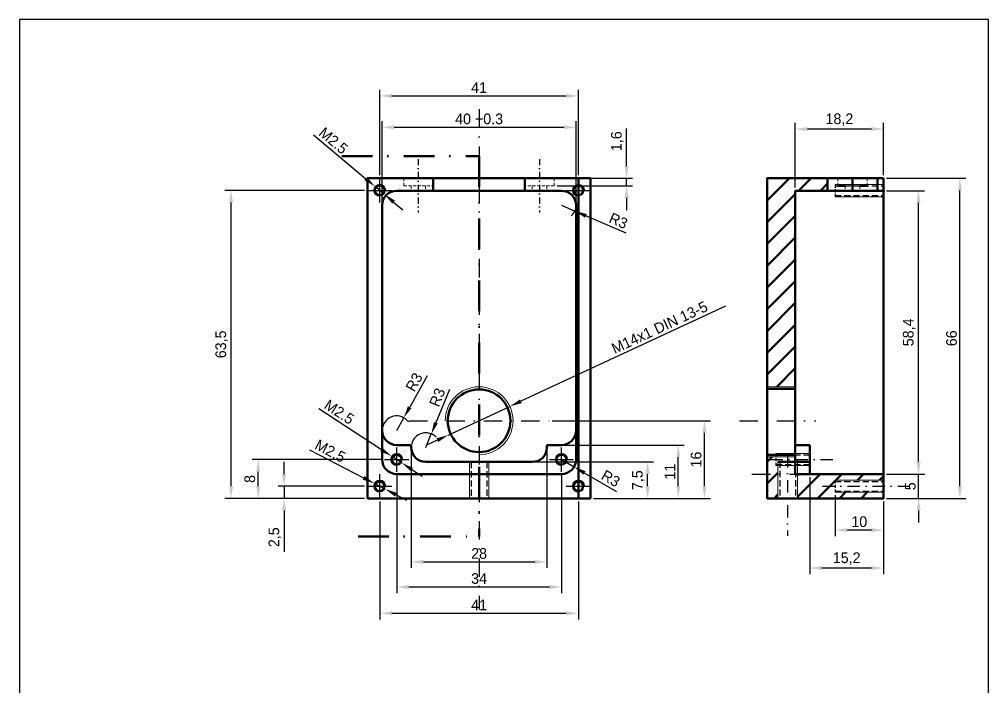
# Model space of a CAD drawing. Header units: millimetres. Extents: x 0 to 200, y 0 to 275.
# Drawn here: x 0 to 200, y 137.4 to 275 of the extents above; entities that cross this region are included whole.
import ezdxf

# ---------------------------------------------------------------- set-up
doc = ezdxf.new("R2010")
doc.units = ezdxf.units.MM
doc.linetypes.add('STRICHPUNKT', pattern=[25.4, 12.7, -6.35, 0, -6.35])
doc.linetypes.add('VERDECKT', pattern=[9.525, 6.35, -3.175])
for name, color, linetype, lineweight in [('0.18', 7, 'Continuous', 18), ('0.25', 7, 'Continuous', 25), ('0.5 Vollinie', 7, 'Continuous', 50), ('Bemaßung', 2, 'Continuous', 25), ('Mittellinie', 6, 'STRICHPUNKT', 25), ('Strichpunktiert breit', 231, 'STRICHPUNKT', 50), ('Verdeckte Kanten', 7, 'VERDECKT', 25)]:
    doc.layers.add(name, color=color, linetype=linetype, lineweight=lineweight)
doc.dimstyles.new('ISO-25', dxfattribs={"dimtxt": 2.5, "dimasz": 2.5, "dimexe": 1.25, "dimexo": 0.625, "dimtad": 1, "dimtxsty": 'Standard', "dimcen": 2.5, "dimadec": 0, "dimazin": 0, "dimtfac": 1, "dimtmove": 0, "dimatfit": 3, "dimfxl": 1, "dimarcsym": 0})
pattern_1 = [(45, (18.455, 25.4943), (-2.245064, 2.245064), [])]

# ---------------------------------------------------------------- blocks, each defined once
blk = doc.blocks.new('*D82')
at = {"layer": 'Bemaßung', "color": 0, "lineweight": -2, "transparency": 16777216}
for p, q in [((60.68, 251.2), (71.48, 242.16)), ((75.31, 238.95), (73.4, 240.55)), ((77.23, 237.34), (79.15, 235.74))]:
    blk.add_line(p, q, dxfattribs=at)
at = {"layer": 'Bemaßung', "color": 0, "transparency": 16777216}
for points in [[(71.75, 242.48), (71.21, 241.84), (73.4, 240.55)], [(77.5, 237.66), (76.96, 237.02), (75.31, 238.95)]]:
    blk.add_solid(points, dxfattribs=at)
at = {"layer": 'Defpoints', "color": 0, "transparency": 16777216}
for p in [(73.4, 240.55), (75.31, 238.95)]:
    blk.add_point(p, dxfattribs=at)
at = {"layer": 'Bemaßung', "color": 0, "transparency": 16777216, "insert": (64.8, 250), "char_height": 2.2, "attachment_point": 5, "rotation": 320.076}
blk.add_mtext('M2.5', dxfattribs=at)
blk = doc.blocks.new('*D83')
at = {"layer": 'Bemaßung', "color": 0, "lineweight": -2, "transparency": 16777216}
for p, q in [((59.88, 186.29), (71.03, 180.48)), ((75.46, 178.17), (73.25, 179.33)), ((77.68, 177.02), (79.9, 175.86))]:
    blk.add_line(p, q, dxfattribs=at)
at = {"layer": 'Bemaßung', "color": 0, "transparency": 16777216}
for points in [[(71.22, 180.85), (70.84, 180.11), (73.25, 179.33)], [(77.87, 177.39), (77.49, 176.65), (75.46, 178.17)]]:
    blk.add_solid(points, dxfattribs=at)
at = {"layer": 'Defpoints', "color": 0, "transparency": 16777216}
for p in [(73.25, 179.33), (75.46, 178.17)]:
    blk.add_point(p, dxfattribs=at)
at = {"layer": 'Bemaßung', "color": 0, "transparency": 16777216, "insert": (64.16, 186.01), "char_height": 2.2, "attachment_point": 5, "rotation": 332.4893}
blk.add_mtext('M2.5', dxfattribs=at)
blk = doc.blocks.new('*D84')
at = {"layer": 'Bemaßung', "color": 0, "lineweight": -2, "transparency": 16777216}
for p, q in [((61.79, 194.75), (74.72, 186.3)), ((78.9, 183.57), (76.81, 184.93)), ((80.99, 182.2), (83.09, 180.83))]:
    blk.add_line(p, q, dxfattribs=at)
at = {"layer": 'Bemaßung', "color": 0, "transparency": 16777216}
for points in [[(74.94, 186.65), (74.49, 185.95), (76.81, 184.93)], [(81.22, 182.55), (80.77, 181.85), (78.9, 183.57)]]:
    blk.add_solid(points, dxfattribs=at)
at = {"layer": 'Defpoints', "color": 0, "transparency": 16777216}
for p in [(76.81, 184.93), (78.9, 183.57)]:
    blk.add_point(p, dxfattribs=at)
at = {"layer": 'Bemaßung', "color": 0, "transparency": 16777216, "insert": (66.01, 194.05), "char_height": 2.2, "attachment_point": 5, "rotation": 326.8458}
blk.add_mtext('M2.5', dxfattribs=at)
blk = doc.blocks.new('*D85')
at = {"layer": 'Bemaßung', "color": 0, "lineweight": -2, "transparency": 16777216}
for p, q in [((54.63, 181.25), (54.63, 183.75)), ((71.23, 178.75), (53.38, 178.75)), ((54.63, 178.75), (54.63, 176.25)), ((71.23, 176.25), (53.38, 176.25)), ((54.63, 173.75), (54.63, 165.23))]:
    blk.add_line(p, q, dxfattribs=at)
at = {"layer": 'Bemaßung', "color": 0, "transparency": 16777216}
for points in [[(54.21, 181.25), (55.05, 181.25), (54.63, 178.75)], [(54.21, 173.75), (55.05, 173.75), (54.63, 176.25)]]:
    blk.add_solid(points, dxfattribs=at)
at = {"layer": 'Defpoints', "color": 0, "transparency": 16777216}
for p in [(54.63, 178.75), (71.86, 178.75), (71.86, 176.25)]:
    blk.add_point(p, dxfattribs=at)
at = {"layer": 'Bemaßung', "color": 0, "transparency": 16777216, "insert": (52.72, 168.24), "char_height": 2.2, "attachment_point": 5, "rotation": 90}
blk.add_mtext('2,5', dxfattribs=at)
blk = doc.blocks.new('*D87')
at = {"layer": 'Bemaßung', "color": 0, "lineweight": -2, "transparency": 16777216}
for p, q in [((145.69, 215.91), (103.47, 196.26)), ((88.51, 189.3), (101.2, 195.2)), ((86.24, 188.24), (83.98, 187.19))]:
    blk.add_line(p, q, dxfattribs=at)
at = {"layer": 'Bemaßung', "color": 0, "transparency": 16777216}
for points in [[(103.29, 196.64), (103.64, 195.88), (101.2, 195.2)], [(86.07, 188.62), (86.42, 187.86), (88.51, 189.3)]]:
    blk.add_solid(points, dxfattribs=at)
at = {"layer": 'Defpoints', "color": 0, "transparency": 16777216}
for p in [(101.2, 195.2), (88.51, 189.3)]:
    blk.add_point(p, dxfattribs=at)
at = {"layer": 'Bemaßung', "color": 0, "transparency": 16777216, "insert": (132.1, 211.49), "char_height": 2.2, "attachment_point": 5, "rotation": 24.9594}
blk.add_mtext('M14x1 DIN 13-5', dxfattribs=at)
blk = doc.blocks.new('*D88')
at = {"layer": 'Bemaßung', "color": 0, "lineweight": -2, "transparency": 16777216}
for p, q in [((74.73, 184.25), (48.04, 184.25)), ((49.29, 178.75), (49.29, 181.75)), ((71.23, 176.25), (48.04, 176.25))]:
    blk.add_line(p, q, dxfattribs=at)
at = {"layer": 'Bemaßung', "color": 0, "transparency": 16777216}
for points in [[(48.87, 181.75), (49.71, 181.75), (49.29, 184.25)], [(48.87, 178.75), (49.71, 178.75), (49.29, 176.25)]]:
    blk.add_solid(points, dxfattribs=at)
at = {"layer": 'Defpoints', "color": 0, "transparency": 16777216}
for p in [(49.29, 184.25), (75.36, 184.25), (71.86, 176.25)]:
    blk.add_point(p, dxfattribs=at)
at = {"layer": 'Bemaßung', "color": 0, "transparency": 16777216, "insert": (47.56, 180.25), "char_height": 2.2, "attachment_point": 5, "rotation": 90}
blk.add_mtext('8', dxfattribs=at)
blk = doc.blocks.new('*D90')
at = {"layer": 'Bemaßung', "color": 0, "lineweight": -2, "transparency": 16777216}
for p, q in [((74.86, 237.31), (74.86, 254.01)), ((114.86, 237.31), (114.86, 254.01)), ((77.36, 252.76), (112.36, 252.76))]:
    blk.add_line(p, q, dxfattribs=at)
at = {"layer": 'Bemaßung', "color": 0, "transparency": 16777216}
for points in [[(77.36, 253.17), (77.36, 252.34), (74.86, 252.76)], [(112.36, 253.17), (112.36, 252.34), (114.86, 252.76)]]:
    blk.add_solid(points, dxfattribs=at)
at = {"layer": 'Defpoints', "color": 0, "transparency": 16777216}
for p in [(114.86, 252.76), (74.86, 236.68), (114.86, 236.68)]:
    blk.add_point(p, dxfattribs=at)
at = {"layer": 'Bemaßung', "color": 0, "transparency": 16777216, "insert": (94.86, 254.48), "char_height": 2.2, "attachment_point": 5}
blk.add_mtext('40 +0.3', dxfattribs=at)
blk = doc.blocks.new('*D92')
at = {"layer": 'Bemaßung', "color": 0, "lineweight": -2, "transparency": 16777216}
for p, q in [((106.48, 183.76), (130.88, 183.76)), ((129.63, 178.75), (129.63, 181.26)), ((118.48, 176.25), (130.88, 176.25))]:
    blk.add_line(p, q, dxfattribs=at)
at = {"layer": 'Bemaßung', "color": 0, "transparency": 16777216}
for points in [[(129.21, 181.26), (130.05, 181.26), (129.63, 183.76)], [(129.21, 178.75), (130.05, 178.75), (129.63, 176.25)]]:
    blk.add_solid(points, dxfattribs=at)
at = {"layer": 'Defpoints', "color": 0, "transparency": 16777216}
for p in [(105.86, 183.76), (129.63, 183.76), (117.86, 176.25)]:
    blk.add_point(p, dxfattribs=at)
at = {"layer": 'Bemaßung', "color": 0, "transparency": 16777216, "insert": (127.72, 180), "char_height": 2.2, "attachment_point": 5, "rotation": 90}
blk.add_mtext('7,5', dxfattribs=at)
blk = doc.blocks.new('*D93')
at = {"layer": 'Bemaßung', "color": 0, "lineweight": -2, "transparency": 16777216}
for p, q in [((109.48, 187.25), (137.21, 187.25)), ((135.96, 178.75), (135.96, 184.75)), ((118.48, 176.25), (137.21, 176.25))]:
    blk.add_line(p, q, dxfattribs=at)
at = {"layer": 'Bemaßung', "color": 0, "transparency": 16777216}
for points in [[(135.54, 184.75), (136.38, 184.75), (135.96, 187.25)], [(135.54, 178.75), (136.38, 178.75), (135.96, 176.25)]]:
    blk.add_solid(points, dxfattribs=at)
at = {"layer": 'Defpoints', "color": 0, "transparency": 16777216}
for p in [(108.86, 187.25), (135.96, 187.25), (117.86, 176.25)]:
    blk.add_point(p, dxfattribs=at)
at = {"layer": 'Bemaßung', "color": 0, "transparency": 16777216, "insert": (134.23, 181.75), "char_height": 2.2, "attachment_point": 5, "rotation": 90}
blk.add_mtext('11', dxfattribs=at)
blk = doc.blocks.new('*D94')
at = {"layer": 'Bemaßung', "color": 0, "lineweight": -2, "transparency": 16777216}
for p, q in [((80.86, 186.13), (80.86, 161.91)), ((108.86, 186.63), (108.86, 161.91)), ((83.36, 163.16), (106.36, 163.16))]:
    blk.add_line(p, q, dxfattribs=at)
at = {"layer": 'Bemaßung', "color": 0, "transparency": 16777216}
for points in [[(83.36, 163.57), (83.36, 162.74), (80.86, 163.16)], [(106.36, 163.57), (106.36, 162.74), (108.86, 163.16)]]:
    blk.add_solid(points, dxfattribs=at)
at = {"layer": 'Defpoints', "color": 0, "transparency": 16777216}
for p in [(80.86, 186.76), (108.86, 187.25), (108.86, 163.16)]:
    blk.add_point(p, dxfattribs=at)
at = {"layer": 'Bemaßung', "color": 0, "transparency": 16777216, "insert": (94.86, 164.88), "char_height": 2.2, "attachment_point": 5}
blk.add_mtext('28', dxfattribs=at)
blk = doc.blocks.new('*D95')
at = {"layer": 'Bemaßung', "color": 0, "lineweight": -2, "transparency": 16777216}
for p, q in [((109.96, 192.25), (142.62, 192.25)), ((141.37, 178.75), (141.37, 189.75)), ((118.48, 176.25), (142.62, 176.25))]:
    blk.add_line(p, q, dxfattribs=at)
at = {"layer": 'Bemaßung', "color": 0, "transparency": 16777216}
for points in [[(140.95, 189.75), (141.79, 189.75), (141.37, 192.25)], [(140.95, 178.75), (141.79, 178.75), (141.37, 176.25)]]:
    blk.add_solid(points, dxfattribs=at)
at = {"layer": 'Defpoints', "color": 0, "transparency": 16777216}
for p in [(109.34, 192.25), (141.37, 192.25), (117.86, 176.25)]:
    blk.add_point(p, dxfattribs=at)
at = {"layer": 'Bemaßung', "color": 0, "transparency": 16777216, "insert": (139.65, 184.25), "char_height": 2.2, "attachment_point": 5, "rotation": 90}
blk.add_mtext('16', dxfattribs=at)
blk = doc.blocks.new('*D97')
at = {"layer": 'Bemaßung', "color": 0, "lineweight": -2, "transparency": 16777216}
for p, q in [((168.31, 176.88), (168.31, 168.45)), ((178.31, 175.63), (178.31, 168.45)), ((175.81, 169.7), (170.81, 169.7))]:
    blk.add_line(p, q, dxfattribs=at)
at = {"layer": 'Bemaßung', "color": 0, "transparency": 16777216}
for points in [[(170.81, 170.12), (170.81, 169.29), (168.31, 169.7)], [(175.81, 170.12), (175.81, 169.29), (178.31, 169.7)]]:
    blk.add_solid(points, dxfattribs=at)
at = {"layer": 'Defpoints', "color": 0, "transparency": 16777216}
for p in [(168.31, 177.5), (178.31, 176.25), (168.31, 169.7)]:
    blk.add_point(p, dxfattribs=at)
at = {"layer": 'Bemaßung', "color": 0, "transparency": 16777216, "insert": (173.31, 171.43), "char_height": 2.2, "attachment_point": 5}
blk.add_mtext('10', dxfattribs=at)
blk = doc.blocks.new('*D98')
at = {"layer": 'Bemaßung', "color": 0, "lineweight": -2, "transparency": 16777216}
for p, q in [((163.11, 180.63), (163.11, 160.64)), ((178.31, 175.63), (178.31, 160.64)), ((175.81, 161.89), (165.61, 161.89))]:
    blk.add_line(p, q, dxfattribs=at)
at = {"layer": 'Bemaßung', "color": 0, "transparency": 16777216}
for points in [[(165.61, 162.3), (165.61, 161.47), (163.11, 161.89)], [(175.81, 162.3), (175.81, 161.47), (178.31, 161.89)]]:
    blk.add_solid(points, dxfattribs=at)
at = {"layer": 'Defpoints', "color": 0, "transparency": 16777216}
for p in [(163.11, 181.25), (178.31, 176.25), (163.11, 161.89)]:
    blk.add_point(p, dxfattribs=at)
at = {"layer": 'Bemaßung', "color": 0, "transparency": 16777216, "insert": (170.71, 163.8), "char_height": 2.2, "attachment_point": 5}
blk.add_mtext('15,2', dxfattribs=at)
blk = doc.blocks.new('*D99')
at = {"layer": 'Bemaßung', "color": 0, "lineweight": -2, "transparency": 16777216}
for p, q in [((160.11, 240.31), (160.11, 253.65)), ((175.81, 252.4), (162.61, 252.4)), ((178.31, 242.88), (178.31, 253.65))]:
    blk.add_line(p, q, dxfattribs=at)
at = {"layer": 'Bemaßung', "color": 0, "transparency": 16777216}
for points in [[(162.61, 252.81), (162.61, 251.98), (160.11, 252.4)], [(175.81, 252.81), (175.81, 251.98), (178.31, 252.4)]]:
    blk.add_solid(points, dxfattribs=at)
at = {"layer": 'Defpoints', "color": 0, "transparency": 16777216}
for p in [(160.11, 252.4), (178.31, 242.25), (160.11, 239.68)]:
    blk.add_point(p, dxfattribs=at)
at = {"layer": 'Bemaßung', "color": 0, "transparency": 16777216, "insert": (169.21, 254.3), "char_height": 2.2, "attachment_point": 5}
blk.add_mtext('18,2', dxfattribs=at)
blk = doc.blocks.new('*D101')
at = {"layer": 'Bemaßung', "color": 0, "lineweight": -2, "transparency": 16777216}
for p, q in [((178.94, 242.25), (195.32, 242.25)), ((194.07, 178.75), (194.07, 239.75)), ((178.94, 176.25), (195.32, 176.25))]:
    blk.add_line(p, q, dxfattribs=at)
at = {"layer": 'Bemaßung', "color": 0, "transparency": 16777216}
for points in [[(193.66, 239.75), (194.49, 239.75), (194.07, 242.25)], [(193.66, 178.75), (194.49, 178.75), (194.07, 176.25)]]:
    blk.add_solid(points, dxfattribs=at)
at = {"layer": 'Defpoints', "color": 0, "transparency": 16777216}
for p in [(178.31, 242.25), (194.07, 242.25), (178.31, 176.25)]:
    blk.add_point(p, dxfattribs=at)
at = {"layer": 'Bemaßung', "color": 0, "transparency": 16777216, "insert": (192.35, 209.25), "char_height": 2.2, "attachment_point": 5, "rotation": 90}
blk.add_mtext('66', dxfattribs=at)
blk = doc.blocks.new('*D102')
at = {"layer": 'Bemaßung', "color": 0, "lineweight": -2, "transparency": 16777216}
for p, q in [((71.23, 239.75), (42.42, 239.75)), ((43.67, 178.75), (43.67, 237.25)), ((71.23, 176.25), (42.42, 176.25))]:
    blk.add_line(p, q, dxfattribs=at)
at = {"layer": 'Bemaßung', "color": 0, "transparency": 16777216}
for points in [[(43.25, 237.25), (44.09, 237.25), (43.67, 239.75)], [(43.25, 178.75), (44.09, 178.75), (43.67, 176.25)]]:
    blk.add_solid(points, dxfattribs=at)
at = {"layer": 'Defpoints', "color": 0, "transparency": 16777216}
for p in [(43.67, 239.75), (71.86, 239.75), (71.86, 176.25)]:
    blk.add_point(p, dxfattribs=at)
at = {"layer": 'Bemaßung', "color": 0, "transparency": 16777216, "insert": (41.76, 208), "char_height": 2.2, "attachment_point": 5, "rotation": 90}
blk.add_mtext('63,5', dxfattribs=at)
blk = doc.blocks.new('*D103')
at = {"layer": 'Bemaßung', "color": 0, "lineweight": -2, "transparency": 16777216}
for p, q in [((125.29, 244.75), (125.29, 252.53)), ((110.95, 242.25), (126.54, 242.25)), ((125.29, 240.68), (125.29, 242.25)), ((110.95, 240.68), (126.54, 240.68)), ((125.29, 238.18), (125.29, 235.68))]:
    blk.add_line(p, q, dxfattribs=at)
at = {"layer": 'Bemaßung', "color": 0, "transparency": 16777216}
for points in [[(124.88, 244.75), (125.71, 244.75), (125.29, 242.25)], [(124.88, 238.18), (125.71, 238.18), (125.29, 240.68)]]:
    blk.add_solid(points, dxfattribs=at)
at = {"layer": 'Defpoints', "color": 0, "transparency": 16777216}
for p in [(110.32, 242.25), (110.32, 240.68), (125.29, 240.68)]:
    blk.add_point(p, dxfattribs=at)
at = {"layer": 'Bemaßung', "color": 0, "transparency": 16777216, "insert": (123.38, 249.89), "char_height": 2.2, "attachment_point": 5, "rotation": 90}
blk.add_mtext('1,6', dxfattribs=at)
blk = doc.blocks.new('*D104')
at = {"layer": 'Bemaßung', "color": 0, "lineweight": -2, "transparency": 16777216}
for p, q in [((74.36, 242.88), (74.36, 260.48)), ((115.36, 242.88), (115.36, 260.48)), ((76.86, 259.23), (112.86, 259.23))]:
    blk.add_line(p, q, dxfattribs=at)
at = {"layer": 'Bemaßung', "color": 0, "transparency": 16777216}
for points in [[(76.86, 259.64), (76.86, 258.81), (74.36, 259.23)], [(112.86, 259.64), (112.86, 258.81), (115.36, 259.23)]]:
    blk.add_solid(points, dxfattribs=at)
at = {"layer": 'Defpoints', "color": 0, "transparency": 16777216}
for p in [(115.36, 259.23), (74.36, 242.25), (115.36, 242.25)]:
    blk.add_point(p, dxfattribs=at)
at = {"layer": 'Bemaßung', "color": 0, "transparency": 16777216, "insert": (94.86, 260.95), "char_height": 2.2, "attachment_point": 5}
blk.add_mtext('41', dxfattribs=at)
blk = doc.blocks.new('*D105')
at = {"layer": 'Bemaßung', "color": 0, "lineweight": -2, "transparency": 16777216}
for p, q in [((77.86, 181.13), (77.86, 156.73)), ((111.86, 181.13), (111.86, 156.73)), ((80.36, 157.98), (109.36, 157.98))]:
    blk.add_line(p, q, dxfattribs=at)
at = {"layer": 'Bemaßung', "color": 0, "transparency": 16777216}
for points in [[(80.36, 158.4), (80.36, 157.57), (77.86, 157.98)], [(109.36, 158.4), (109.36, 157.57), (111.86, 157.98)]]:
    blk.add_solid(points, dxfattribs=at)
at = {"layer": 'Defpoints', "color": 0, "transparency": 16777216}
for p in [(77.86, 181.75), (111.86, 181.75), (111.86, 157.98)]:
    blk.add_point(p, dxfattribs=at)
at = {"layer": 'Bemaßung', "color": 0, "transparency": 16777216, "insert": (94.86, 159.71), "char_height": 2.2, "attachment_point": 5}
blk.add_mtext('34', dxfattribs=at)
blk = doc.blocks.new('*D106')
at = {"layer": 'Bemaßung', "color": 0, "lineweight": -2, "transparency": 16777216}
for p, q in [((74.36, 175.63), (74.36, 151.31)), ((115.36, 175.63), (115.36, 151.31)), ((76.86, 152.56), (112.86, 152.56))]:
    blk.add_line(p, q, dxfattribs=at)
at = {"layer": 'Bemaßung', "color": 0, "transparency": 16777216}
for points in [[(76.86, 152.98), (76.86, 152.14), (74.36, 152.56)], [(112.86, 152.98), (112.86, 152.14), (115.36, 152.56)]]:
    blk.add_solid(points, dxfattribs=at)
at = {"layer": 'Defpoints', "color": 0, "transparency": 16777216}
for p in [(74.36, 176.25), (115.36, 176.25), (115.36, 152.56)]:
    blk.add_point(p, dxfattribs=at)
at = {"layer": 'Bemaßung', "color": 0, "transparency": 16777216, "insert": (94.86, 154.28), "char_height": 2.2, "attachment_point": 5}
blk.add_mtext('41', dxfattribs=at)
blk = doc.blocks.new('*D113')
at = {"layer": 'Bemaßung', "color": 0, "lineweight": -2, "transparency": 16777216}
for p, q in [((185.56, 183.75), (185.56, 186.25)), ((178.94, 181.25), (186.81, 181.25)), ((185.56, 176.25), (185.56, 181.25)), ((178.94, 176.25), (186.81, 176.25)), ((185.56, 173.75), (185.56, 171.25))]:
    blk.add_line(p, q, dxfattribs=at)
at = {"layer": 'Bemaßung', "color": 0, "transparency": 16777216}
for points in [[(185.15, 183.75), (185.98, 183.75), (185.56, 181.25)], [(185.15, 173.75), (185.98, 173.75), (185.56, 176.25)]]:
    blk.add_solid(points, dxfattribs=at)
at = {"layer": 'Defpoints', "color": 0, "transparency": 16777216}
for p in [(178.31, 181.25), (185.56, 181.25), (178.31, 176.25)]:
    blk.add_point(p, dxfattribs=at)
at = {"layer": 'Bemaßung', "color": 0, "transparency": 16777216, "insert": (183.84, 178.75), "char_height": 2.2, "attachment_point": 5, "rotation": 90}
blk.add_mtext('5', dxfattribs=at)
blk = doc.blocks.new('*D114')
at = {"layer": 'Bemaßung', "color": 0, "lineweight": -2, "transparency": 16777216}
for p, q in [((178.94, 239.68), (186.77, 239.68)), ((185.52, 183.75), (185.52, 237.18)), ((178.94, 181.25), (186.77, 181.25))]:
    blk.add_line(p, q, dxfattribs=at)
at = {"layer": 'Bemaßung', "color": 0, "transparency": 16777216}
for points in [[(185.1, 237.18), (185.94, 237.18), (185.52, 239.68)], [(185.1, 183.75), (185.94, 183.75), (185.52, 181.25)]]:
    blk.add_solid(points, dxfattribs=at)
at = {"layer": 'Defpoints', "color": 0, "transparency": 16777216}
for p in [(178.31, 239.68), (185.52, 239.68), (178.31, 181.25)]:
    blk.add_point(p, dxfattribs=at)
at = {"layer": 'Bemaßung', "color": 0, "transparency": 16777216, "insert": (183.61, 210.47), "char_height": 2.2, "attachment_point": 5, "rotation": 90}
blk.add_mtext('58,4', dxfattribs=at)
blk = doc.blocks.new('*D116')
at = {"layer": 'Bemaßung', "color": 0, "lineweight": -2, "transparency": 16777216}
for p, q in [((84.17, 201.52), (80.54, 195.05)), ((77.86, 190.25), (79.32, 192.87))]:
    blk.add_line(p, q, dxfattribs=at)
blk.add_arc((77.86, 190.25), 3, 36.857, 168.0634, dxfattribs=at)
at = {"layer": 'Bemaßung', "color": 0, "transparency": 16777216}
blk.add_solid([(80.18, 195.25), (80.91, 194.84), (79.32, 192.87)], dxfattribs=at)
at = {"layer": 'Defpoints', "color": 0, "transparency": 16777216}
for p in [(79.32, 192.87), (77.86, 190.25)]:
    blk.add_point(p, dxfattribs=at)
at = {"layer": 'Bemaßung', "color": 0, "transparency": 16777216, "insert": (81.46, 200.22), "char_height": 2.2, "attachment_point": 5, "rotation": 60.7302}
blk.add_mtext('R3', dxfattribs=at)
blk = doc.blocks.new('*D117')
at = {"layer": 'Bemaßung', "color": 0, "lineweight": -2, "transparency": 16777216}
for p, q in [((88.77, 198.7), (85.95, 191.84)), ((83.86, 186.76), (85, 189.53))]:
    blk.add_line(p, q, dxfattribs=at)
blk.add_arc((83.86, 186.76), 3, 43.7588, 168.0634, dxfattribs=at)
at = {"layer": 'Bemaßung', "color": 0, "transparency": 16777216}
blk.add_solid([(85.56, 192), (86.33, 191.68), (85, 189.53)], dxfattribs=at)
at = {"layer": 'Defpoints', "color": 0, "transparency": 16777216}
for p in [(85, 189.53), (83.86, 186.76)]:
    blk.add_point(p, dxfattribs=at)
at = {"layer": 'Bemaßung', "color": 0, "transparency": 16777216, "insert": (86.24, 197.08), "char_height": 2.2, "attachment_point": 5, "rotation": 67.632}
blk.add_mtext('R3', dxfattribs=at)
blk = doc.blocks.new('*D118')
at = {"layer": 'Bemaßung', "color": 0, "lineweight": -2, "transparency": 16777216}
for p, q in [((111.86, 184.25), (114.45, 182.74)), ((123.27, 177.6), (116.61, 181.48))]:
    blk.add_line(p, q, dxfattribs=at)
at = {"layer": 'Bemaßung', "color": 0, "transparency": 16777216}
blk.add_solid([(116.82, 181.84), (116.4, 181.12), (114.45, 182.74)], dxfattribs=at)
at = {"layer": 'Defpoints', "color": 0, "transparency": 16777216}
for p in [(111.86, 184.25), (114.45, 182.74)]:
    blk.add_point(p, dxfattribs=at)
at = {"layer": 'Bemaßung', "color": 0, "transparency": 16777216, "insert": (122.02, 180.33), "char_height": 2.2, "attachment_point": 5, "rotation": 329.7967}
blk.add_mtext('R3', dxfattribs=at)
blk = doc.blocks.new('*D119')
at = {"layer": 'Bemaßung', "color": 0, "lineweight": -2, "transparency": 16777216}
for p, q in [((111.86, 236.68), (114.61, 235.49)), ((125.18, 230.91), (116.9, 234.5))]:
    blk.add_line(p, q, dxfattribs=at)
blk.add_arc((111.86, 236.68), 3, 312.6877, 348.0634, dxfattribs=at)
at = {"layer": 'Bemaßung', "color": 0, "transparency": 16777216}
blk.add_solid([(117.07, 234.88), (116.74, 234.11), (114.61, 235.49)], dxfattribs=at)
at = {"layer": 'Defpoints', "color": 0, "transparency": 16777216}
for p in [(111.86, 236.68), (114.61, 235.49)]:
    blk.add_point(p, dxfattribs=at)
at = {"layer": 'Bemaßung', "color": 0, "transparency": 16777216, "insert": (123.61, 233.47), "char_height": 2.2, "attachment_point": 5, "rotation": 336.5609}
blk.add_mtext('R3', dxfattribs=at)

msp = doc.modelspace()

# ---------------------------------------------------------------- hatches: boundary and pattern name
at = {"layer": '0.5 Vollinie'}
h = msp.add_hatch(dxfattribs=at)
h.set_pattern_fill('ANSI31', color=256)
h.set_pattern_definition(pattern_1)
h.paths.add_polyline_path([(160.11, 239.68), (166.78, 239.68), (166.78, 242.25), (154.31, 242.25), (154.31, 199.25), (160.11, 199.25)])
h = msp.add_hatch(dxfattribs=at)
h.set_pattern_fill('ANSI31', color=256)
h.set_pattern_definition(pattern_1)
h.paths.add_polyline_path([(178.31, 176.25), (178.31, 177.5), (168.31, 177.5), (168.31, 180), (178.31, 180), (178.31, 181.25), (160.53, 181.25), (160.53, 176.25)])
h.paths.add_polyline_path([(154.31, 176.25), (156.53, 176.25), (156.53, 183), (156.11, 183), (156.11, 184.81), (154.31, 184.81)])

# ---------------------------------------------------------------- linework, layer by layer
msp.add_lwpolyline([(0, 275), (0, 0), (200, 0), (200, 275)], close=True)
at = {"layer": '0.18'}
for p, q in [((168.31, 240.93), (178.31, 240.93)), ((168.31, 238.43), (178.31, 238.43)), ((154.31, 199.25), (160.11, 199.25)), ((154.31, 184.81), (160.11, 184.81)), ((156.11, 185.5), (163.11, 185.5)), ((92.86, 183.76), (92.86, 176.25)), ((96.86, 183.76), (96.86, 176.25)), ((156.11, 183), (163.11, 183)), ((156.53, 183.81), (156.53, 176.25)), ((160.53, 183.81), (160.53, 176.25)), ((168.31, 180), (178.31, 180)), ((168.31, 177.5), (178.31, 177.5))]:
    msp.add_line(p, q, dxfattribs=at)
for centre, radius, start, end in [((74.36, 239.75), 1.25, 0, 270), ((115.36, 239.75), 1.25, 0, 270), ((94.86, 192.25), 7, 270, 180), ((77.86, 184.25), 1.25, 0, 270), ((111.86, 184.25), 1.25, 0, 270), ((74.36, 178.75), 1.25, 0, 270), ((115.36, 178.75), 1.25, 0, 270)]:
    msp.add_arc(centre, radius, start, end, dxfattribs=at)
at = {"layer": '0.25', "linetype": 'VERDECKT', "ltscale": 0.2}
for p, q in [((168.31, 240.69), (178.31, 240.69)), ((168.31, 238.68), (178.31, 238.68)), ((156.11, 185.26), (163.11, 185.26)), ((156.11, 183.24), (163.11, 183.24)), ((168.31, 179.76), (178.31, 179.76)), ((168.31, 177.74), (178.31, 177.74))]:
    msp.add_line(p, q, dxfattribs=at)
at = {"layer": '0.5 Vollinie'}
for p, q in [((117.86, 242.25), (71.86, 242.25)), ((71.86, 242.25), (71.86, 176.25)), ((85.36, 239.68), (85.36, 242.25)), ((104.29, 239.68), (104.29, 242.25)), ((115.36, 176.25), (115.36, 242.25)), ((117.86, 176.25), (117.86, 242.25)), ((154.31, 242.25), (166.78, 242.25)), ((154.31, 242.25), (154.31, 176.25)), ((166.78, 242.25), (166.78, 239.68)), ((166.78, 242.25), (178.31, 242.25)), ((171.91, 242.25), (171.91, 239.68)), ((177.04, 242.25), (177.04, 239.68)), ((178.31, 242.25), (178.31, 239.25)), ((178.31, 242.25), (178.31, 176.25)), ((178.31, 242.25), (178.31, 242.25)), ((170.41, 240.68), (168.91, 240.68)), ((174.91, 240.68), (173.41, 240.68)), ((178.31, 240.93), (178.31, 238.43)), ((111.86, 239.68), (77.86, 239.68)), ((160.11, 239.68), (160.11, 181.25)), ((160.11, 239.68), (166.78, 239.68)), ((166.78, 239.68), (178.31, 239.68)), ((74.86, 236.68), (74.86, 184.25)), ((114.86, 184.25), (114.86, 236.68)), ((154.31, 198.81), (160.11, 198.81)), ((77.86, 187.25), (80.86, 187.25)), ((80.86, 187.25), (80.86, 186.76)), ((108.86, 186.76), (108.86, 187.25)), ((108.86, 187.25), (111.86, 187.25)), ((160.11, 187.25), (163.11, 187.25)), ((163.11, 181.25), (163.11, 187.25)), ((154.31, 185.25), (160.11, 185.25)), ((83.86, 183.76), (105.86, 183.76)), ((160.11, 183.81), (156.53, 183.81)), ((156.91, 183.81), (160.15, 183.81)), ((160.11, 183.81), (163.11, 183.81)), ((77.86, 181.25), (111.86, 181.25)), ((93.23, 181.25), (96.48, 181.25)), ((160.11, 181.25), (178.31, 181.25)), ((163.11, 181.25), (164.61, 181.25)), ((178.31, 181.25), (178.31, 176.25)), ((178.31, 180), (178.31, 177.5)), ((117.86, 176.25), (71.86, 176.25)), ((154.31, 176.25), (178.31, 176.25))]:
    msp.add_line(p, q, dxfattribs=at)
for centre, radius in [((74.36, 239.75), 1.01), ((115.36, 239.75), 1.01), ((94.86, 192.25), 6.46), ((77.86, 184.25), 1.01), ((111.86, 184.25), 1.01), ((74.36, 178.75), 1.01), ((115.36, 178.75), 1.01)]:
    msp.add_circle(centre, radius, dxfattribs=at)
for centre, start, end in [((77.86, 236.68), 90, 180), ((111.86, 236.68), 0, 90), ((77.86, 190.25), 180, 270), ((111.86, 190.25), 270, 0), ((83.86, 186.76), 180, 270), ((105.86, 186.76), 270, 0), ((77.86, 184.25), 180, 270), ((111.86, 184.25), 270, 0)]:
    msp.add_arc(centre, 3, start, end, dxfattribs=at)
at = {"layer": 'Bemaßung'}
for p, q in [((74.36, 237.25), (74.36, 242.25)), ((115.36, 237.25), (115.36, 242.25)), ((71.86, 239.75), (76.86, 239.75)), ((112.86, 239.75), (117.86, 239.75)), ((77.86, 181.75), (77.86, 186.75)), ((111.86, 181.75), (111.86, 186.75)), ((75.36, 184.25), (80.36, 184.25)), ((109.36, 184.25), (114.36, 184.25)), ((74.36, 176.25), (74.36, 181.25)), ((115.36, 176.25), (115.36, 181.25)), ((71.86, 178.75), (76.86, 178.75)), ((112.86, 178.75), (117.86, 178.75))]:
    msp.add_line(p, q, dxfattribs=at)
at = {"layer": 'Mittellinie', "ltscale": 0.3}
for p, q in [((94.86, 256.49), (94.86, 153.33)), ((80.38, 192.25), (109.34, 192.25)), ((148.6, 192.25), (164.32, 192.25)), ((151.16, 181.25), (169.07, 181.25))]:
    msp.add_line(p, q, dxfattribs=at)
at = {"layer": 'Mittellinie', "ltscale": 0.1}
for p, q in [((82.32, 246.19), (82.32, 235.18)), ((107.32, 246.19), (107.32, 235.18))]:
    msp.add_line(p, q, dxfattribs=at)
at = {"layer": 'Mittellinie', "ltscale": 0.2}
for p, q in [((165.71, 239.68), (183.56, 239.68)), ((154.98, 184.25), (168.36, 184.25)), ((158.53, 185.18), (158.53, 168.52)), ((165.71, 178.75), (183.56, 178.75))]:
    msp.add_line(p, q, dxfattribs=at)
at = {"layer": 'Strichpunktiert breit', "ltscale": 0.5}
for p, q in [((66.52, 246.77), (94.86, 246.77)), ((94.86, 246.77), (94.86, 168.38)), ((69.89, 168.38), (94.86, 168.38))]:
    msp.add_line(p, q, dxfattribs=at)
at = {"layer": 'Verdeckte Kanten', "lineweight": 18, "ltscale": 0.1}
for p, q in [((79.32, 242.25), (79.32, 240.68)), ((85.32, 242.25), (85.32, 240.68)), ((104.32, 242.25), (104.32, 240.68)), ((110.32, 242.25), (110.32, 240.68)), ((168.91, 242.25), (168.91, 240.68)), ((174.91, 242.25), (174.91, 240.68)), ((79.32, 240.68), (85.32, 240.68)), ((80.82, 240.68), (80.82, 239.68)), ((83.82, 240.68), (83.82, 239.68)), ((110.32, 240.68), (104.32, 240.68)), ((105.82, 240.68), (105.82, 239.68)), ((108.82, 240.68), (108.82, 239.68)), ((170.41, 240.68), (170.41, 239.68)), ((170.41, 240.68), (173.41, 240.68)), ((173.41, 240.68), (173.41, 239.68))]:
    msp.add_line(p, q, dxfattribs=at)
at = {"layer": 'Verdeckte Kanten', "ltscale": 0.1}
for p, q in [((168.31, 240.93), (168.31, 238.43)), ((156.11, 185.5), (156.11, 183)), ((168.31, 180), (168.31, 177.5))]:
    msp.add_line(p, q, dxfattribs=at)
at = {"layer": 'Verdeckte Kanten', "ltscale": 0.2}
for p, q in [((93.23, 183.76), (93.23, 176.25)), ((96.48, 183.76), (96.48, 176.25)), ((156.91, 183.81), (156.91, 176.25)), ((160.15, 183.81), (160.15, 176.25))]:
    msp.add_line(p, q, dxfattribs=at)

# ---------------------------------------------------------------- dimensions: what is measured, and where the dimension line sits
at = {"layer": 'Bemaßung'}
for base, p1, p2, picture, middle in [((115.36, 259.23), (74.36, 242.25), (115.36, 242.25), '*D104', (94.86, 260.95)), ((160.11, 252.4), (178.31, 242.25), (160.11, 239.68), '*D99', (169.21, 254.3)), ((108.86, 163.16), (80.86, 186.76), (108.86, 187.25), '*D94', (94.86, 164.88)), ((111.86, 157.98), (77.86, 181.75), (111.86, 181.75), '*D105', (94.86, 159.71)), ((163.11, 161.89), (178.31, 176.25), (163.11, 181.25), '*D98', (170.71, 163.8)), ((115.36, 152.56), (74.36, 176.25), (115.36, 176.25), '*D106', (94.86, 154.28)), ((168.31, 169.7), (178.31, 176.25), (168.31, 177.5), '*D97', (173.31, 171.43))]:
    dim = msp.add_linear_dim(base=base, p1=p1, p2=p2, dimstyle='ISO-25', override={"dimtxt": 2.2, "dimdec": 1, "dimtdec": 1, "dimfrac": 2, "dimarcsym": 1}, dxfattribs=at)
    dim.commit()
    dim.dimension.update_dxf_attribs({"geometry": picture, "text_midpoint": middle})
dim = msp.add_linear_dim(base=(114.86, 252.76), p1=(74.86, 236.68), p2=(114.86, 236.68), text='40 +0.3', dimstyle='ISO-25', override={"dimtxt": 2.2, "dimdec": 1, "dimtdec": 1, "dimfrac": 2, "dimarcsym": 1}, dxfattribs=at)
dim.commit()
dim.dimension.update_dxf_attribs({"geometry": '*D90', "text_midpoint": (94.86, 254.48)})
for p1, p2, text, picture, middle in [((75.31, 238.95), (73.4, 240.55), 'M2.5', '*D82', (63.69, 248.68)), ((88.51, 189.3), (101.2, 195.2), 'M14x1 DIN 13-5', '*D87', (132.83, 209.92)), ((78.9, 183.57), (76.81, 184.93), 'M2.5', '*D84', (65.07, 192.6)), ((75.46, 178.17), (73.25, 179.33), 'M2.5', '*D83', (63.36, 184.48))]:
    dim = msp.add_diameter_dim_2p(p1=p1, p2=p2, text=text, dimstyle='ISO-25', override={"dimtxt": 2.2, "dimdec": 1, "dimtdec": 1, "dimfrac": 2, "dimarcsym": 1}, dxfattribs=at)
    dim.commit()
    dim.dimension.update_dxf_attribs({"geometry": picture, "text_midpoint": middle, "dimtype": 163})
for base, p1, p2, picture, middle in [((125.29, 240.68), (110.32, 242.25), (110.32, 240.68), '*D103', (125.29, 249.89)), ((54.63, 178.75), (71.86, 176.25), (71.86, 178.75), '*D85', (54.63, 168.24))]:
    dim = msp.add_linear_dim(base=base, p1=p1, p2=p2, angle=90, dimstyle='ISO-25', override={"dimtxt": 2.2, "dimdec": 1, "dimtdec": 1, "dimfrac": 2, "dimarcsym": 1}, dxfattribs=at)
    dim.commit()
    dim.dimension.update_dxf_attribs({"geometry": picture, "text_midpoint": middle, "dimtype": 160})
for base, p1, p2, picture, middle in [((194.07, 242.25), (178.31, 176.25), (178.31, 242.25), '*D101', (192.35, 209.25)), ((43.67, 239.75), (71.86, 176.25), (71.86, 239.75), '*D102', (41.76, 208)), ((185.52, 239.68), (178.31, 181.25), (178.31, 239.68), '*D114', (183.61, 210.47)), ((141.37, 192.25), (117.86, 176.25), (109.34, 192.25), '*D95', (139.65, 184.25)), ((135.96, 187.25), (117.86, 176.25), (108.86, 187.25), '*D93', (134.23, 181.75)), ((185.56, 181.25), (178.31, 176.25), (178.31, 181.25), '*D113', (183.84, 178.75)), ((49.29, 184.25), (71.86, 176.25), (75.36, 184.25), '*D88', (47.56, 180.25)), ((129.63, 183.76), (117.86, 176.25), (105.86, 183.76), '*D92', (127.72, 180))]:
    dim = msp.add_linear_dim(base=base, p1=p1, p2=p2, angle=90, dimstyle='ISO-25', override={"dimtxt": 2.2, "dimdec": 1, "dimtdec": 1, "dimfrac": 2, "dimarcsym": 1}, dxfattribs=at)
    dim.commit()
    dim.dimension.update_dxf_attribs({"geometry": picture, "text_midpoint": middle})
for center, mpoint, picture, middle in [((111.86, 236.68), (114.61, 235.49), '*D119', (122.93, 231.88)), ((111.86, 184.25), (114.45, 182.74), '*D118', (121.15, 178.84))]:
    dim = msp.add_radius_dim(center=center, mpoint=mpoint, dimstyle='ISO-25', override={"dimtxt": 2.2, "dimdec": 1, "dimtdec": 1, "dimfrac": 2, "dimarcsym": 1}, dxfattribs=at)
    dim.commit()
    dim.dimension.update_dxf_attribs({"geometry": picture, "text_midpoint": middle, "dimtype": 164})
for center, mpoint, picture, middle in [((77.86, 190.25), (79.32, 192.87), '*D116', (81.46, 200.22)), ((83.86, 186.76), (85, 189.53), '*D117', (86.24, 197.08))]:
    dim = msp.add_radius_dim(center=center, mpoint=mpoint, dimstyle='ISO-25', override={"dimtxt": 2.2, "dimdec": 1, "dimtdec": 1, "dimfrac": 2, "dimarcsym": 1}, dxfattribs=at)
    dim.commit()
    dim.dimension.update_dxf_attribs({"geometry": picture, "text_midpoint": middle})

doc.saveas('drawing.dxf')
